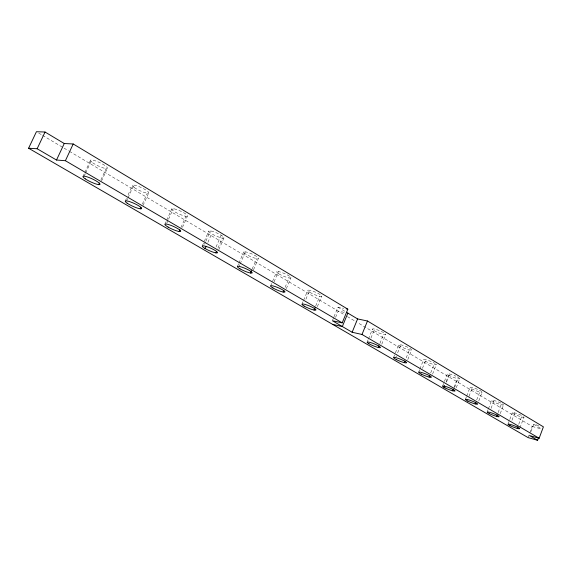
<?xml version="1.0" encoding="UTF-8"?>
<svg xmlns="http://www.w3.org/2000/svg" width="572" height="572" viewBox="0 0 572 572"><rect width="100%" height="100%" fill="white"/><g stroke="black" fill="none" stroke-linecap="round" stroke-linejoin="round"><path stroke-width="0.43" stroke-dasharray="2.86 2.15" d="M528.106 437.616L532.26 426.483L357.35 322.494M530.995 431.51L533.712 424.231L539.36 425.747M518.732 424.302L521.507 416.931M519.934 427.942L524.024 417.038M508.015 424.095L512.355 412.605M511.969 420.327L514.771 412.905M498.141 412.534L501.101 404.733M500.243 413.627L503.51 405.012M487.201 411.997L488.095 409.645M488.395 408.866L491.677 400.264M491.062 408.372L494.058 400.522M478.764 400.993L482.139 392.199A6.535 0.951 21.2 0 0 473.823 387.966A6.535 0.951 21.2 0 0 472.322 389.146A6.535 0.951 21.2 0 0 482.139 392.199M468.983 396.382L472.386 387.559M476.698 399.935L479.758 391.97M465.415 399.327L466.344 396.932M466.652 396.139L470.041 387.351M453.932 387.551L457.407 378.607M454.64 387.344L458.458 377.499A6.671 1.001 21.3 0 0 457.293 376.862M456.256 387.766L459.745 378.786M442.599 386.064L447.375 373.823A6.671 1.001 21.3 0 1 455.863 376.183M446.16 381.617L448.698 375.118M446.482 382.175L449.678 373.981M430.709 372.908L433.976 364.593M432.575 374.109L436.264 364.714M418.668 372.15L419.598 369.805M419.905 369.026L423.609 359.645M422.458 368.382L425.861 359.745M406.213 357.857L409.38 349.885M407.8 359.545L411.618 349.942A6.978 1.108 21.7 0 0 402.331 345.188A6.978 1.108 21.7 0 0 401.48 346.911A6.978 1.108 21.7 0 0 411.618 349.942M393.55 357.55L398.663 344.759M395.731 357.636L396.367 356.034M397.654 352.824L400.858 344.794M381.753 344.244L385.707 334.42M370.921 338.109L374.574 329.079M379.922 343.4L383.533 334.434M367.145 342.199L368.139 339.747M368.468 338.924L372.443 329.115M332.697 319.934L333.676 317.539M334.005 316.745L337.952 307.178L343.708 308.344M335.592 317.36L338.166 311.096L344.63 312.434M315.708 305.999L319.748 296.289M317.353 306.663L321.743 296.089M301.937 304.29L303.296 301.044M303.639 300.228L307.707 290.49M305.906 299.227L309.652 290.254M285.113 287.351L289.082 277.949M286.329 288.667L290.976 277.649M270.57 286.05L276.719 271.578M274.06 281.839L278.414 271.578M253.496 269.805L258.329 258.523A8.058 1.459 23.4 0 0 248.613 252.688A8.058 1.459 23.4 0 0 246.189 254.383A8.058 1.459 23.4 0 0 258.329 258.523M252.188 269.004L256.664 258.565M237.48 266.416L238.524 263.992M238.867 263.184L243.743 251.887M239.096 266.395L239.79 264.779M240.14 263.971L245.374 251.816M216.023 247.018L221.178 235.192M217.918 248.191L222.336 238.045M218.826 249.678L223.938 237.931A8.33 1.544 23.8 0 0 213.642 231.746A8.33 1.544 23.8 0 0 211.576 233.741A8.33 1.544 23.8 0 0 223.938 237.931M204.519 244.28L205.548 241.913M205.899 241.127L210.382 230.895M207.901 242.364L211.647 233.791M202.281 245.946L208.816 231.031M180.974 227.499L185.943 216.28M182.475 227.341L187.466 216.087A8.63 1.63 24.2 0 0 176.526 209.516A8.63 1.63 24.2 0 0 174.875 211.862A8.63 1.63 24.2 0 0 187.466 216.087M164.936 224.217L166.373 220.999M166.738 220.191L171.764 208.909M166.759 223.244L168.204 220.005M168.561 219.198L173.244 208.687M142.342 204.111L147.276 193.157M143.043 205.434L148.706 192.878M125.247 201.13L126.677 197.983M128.107 194.838L132.389 185.399M126.605 200.872L127.685 198.505M128.042 197.712L133.769 185.085M100.951 179.808L106.127 168.554M101.509 181.081L107.443 168.168M82.976 176.541L84.47 173.302M84.849 172.494L90.462 160.367M84.22 176.176L85.292 173.859M85.65 173.087L91.734 159.945M532.26 426.483L540.983 428.843M38.732 133.09L41.806 134.913M42.571 135.371L68.676 150.886M69.448 151.344L344.308 314.743M347.376 316.566L356.578 322.043M337.952 307.178L344.995 311.39M533.712 424.231L541.777 429.057M523.695 416.681A6.292 0.865 20.9 0 1 517.61 415.637A6.292 0.865 20.9 0 1 513.077 412.562A6.292 0.865 20.9 0 1 522.994 416.209M503.56 404.776A6.406 0.908 21 0 1 496.639 403.224A6.406 0.908 21 0 1 492.134 400.185A6.406 0.908 21 0 1 501.379 403.303M502.459 403.889A6.406 0.908 21 0 1 503.203 404.397M435.728 363.928A6.821 1.051 21.5 0 1 429.872 363.277A6.821 1.051 21.5 0 1 424.209 359.488A6.821 1.051 21.5 0 1 434.849 363.342M459.295 378.063A6.671 1.001 21.3 0 1 454.447 377.699A6.671 1.001 21.3 0 1 447.383 373.823M278.886 273.874A7.808 1.387 23 0 0 290.805 277.971A7.808 1.387 23 0 0 281.624 272.458A7.808 1.387 23 0 0 278.886 273.874M92.685 162.777A9.359 1.809 25.3 0 0 107.057 168.504A9.359 1.809 25.3 0 0 97.118 161.476A9.359 1.809 25.3 0 0 92.685 162.777M134.306 187.587A8.973 1.716 24.7 0 0 148.255 193.157A8.973 1.716 24.7 0 0 139.103 186.629A8.973 1.716 24.7 0 0 134.306 187.587M309.817 292.313A7.586 1.316 22.7 0 0 321.521 296.368A7.586 1.316 22.7 0 0 312.841 291.148A7.586 1.316 22.7 0 0 309.817 292.313M374.152 330.673A7.143 1.165 22 0 0 385.399 334.62A7.143 1.165 22 0 0 377.692 329.987A7.143 1.165 22 0 0 374.152 330.673"/><path stroke-width="0.86" d="M346.425 312.248L357.586 318.919L367.474 320.999L543.4 426.834L539.153 438.252L362.005 334.47L352.145 332.253L332.368 320.728L342.206 322.873L347.826 309.18L73.209 143.98L64.257 143.522L45.045 132.032L36.429 131.717L28.6 148.234L528.106 437.616L537.601 440.283L538.495 437.873M517.195 428.399L517.81 426.762M496.66 416.43L497.254 414.872M475.175 403.918L475.782 402.323M452.666 390.805L453.303 389.182M443.943 387.308L444.58 385.678M429.072 377.062L429.729 375.404M404.304 362.634L404.94 361.046M378.278 347.476L378.936 345.845M362.005 334.47L367.474 320.999M352.145 332.253L357.586 318.919M347.862 313.098L342.342 326.54L332.69 324.403M314.028 310.045L315.036 307.622M283.133 292.049L283.791 290.483M250.464 273.023L251.501 270.613M215.88 252.874L216.559 251.315M205.169 248.598L206.192 246.26M179.2 231.503L179.908 229.901M140.219 208.801L140.926 207.236M98.734 184.634L99.471 183.026M28.6 148.234L37.144 148.756L56.514 160.038L65.394 160.711L73.209 143.98M56.514 160.038L64.257 143.522M37.144 148.756L45.045 132.032M346.182 308.844L347.826 309.18M539.153 438.252L529.486 435.557L537.601 440.283M65.394 160.711L342.206 322.873M489.353 413.635A6.421 0.837 21.1 0 0 499.056 416.759A6.421 0.837 21.1 0 0 490.99 412.727A6.421 0.837 21.1 0 0 489.353 413.635M467.724 401.072A6.549 0.879 21.3 0 0 477.534 404.197A6.549 0.879 21.3 0 0 469.183 400.014A6.549 0.879 21.3 0 0 467.724 401.072M510.024 425.647A6.299 0.801 21 0 0 519.626 428.764A6.299 0.801 21 0 0 511.826 424.874A6.299 0.801 21 0 0 510.024 425.647M205.098 248.555A8.351 1.423 23.7 0 0 217.46 252.81A8.351 1.423 23.7 0 0 207.085 246.739A8.351 1.423 23.7 0 0 205.098 248.555M396.396 359.631A6.993 1.022 21.8 0 0 406.528 362.748A6.993 1.022 21.8 0 0 397.197 358.043A6.993 1.022 21.8 0 0 396.396 359.631M421.321 374.117A6.835 0.972 21.6 0 0 431.345 377.241A6.835 0.972 21.6 0 0 422.365 372.722A6.835 0.972 21.6 0 0 421.321 374.117M368.876 343.7A7.157 1.08 22 0 0 380.13 347.697A7.157 1.08 22 0 0 372.365 343.157A7.157 1.08 22 0 0 368.876 343.7M85.249 178.857A9.381 1.673 25 0 0 99.657 184.613A9.381 1.673 25 0 0 89.604 177.756A9.381 1.673 25 0 0 85.249 178.857M304.075 306.056A7.6 1.216 22.6 0 0 315.787 310.167A7.6 1.216 22.6 0 0 307.042 305.048A7.6 1.216 22.6 0 0 304.075 306.056M272.915 287.952A7.829 1.28 22.9 0 0 284.842 292.113A7.829 1.28 22.9 0 0 275.59 286.708A7.829 1.28 22.9 0 0 272.915 287.952M127.206 203.232A8.995 1.587 24.5 0 0 141.184 208.823A8.995 1.587 24.5 0 0 131.932 202.467A8.995 1.587 24.5 0 0 127.206 203.232M168.104 227.07A8.651 1.502 24.1 0 0 180.695 231.367A8.651 1.502 24.1 0 0 169.677 224.918A8.651 1.502 24.1 0 0 168.104 227.07M239.975 268.819A8.072 1.351 23.3 0 0 252.116 273.023A8.072 1.351 23.3 0 0 242.328 267.303A8.072 1.351 23.3 0 0 239.975 268.819M445.073 387.909A6.685 0.922 21.4 0 0 454.99 391.041A6.685 0.922 21.4 0 0 446.332 386.693A6.685 0.922 21.4 0 0 445.073 387.909"/></g></svg>
